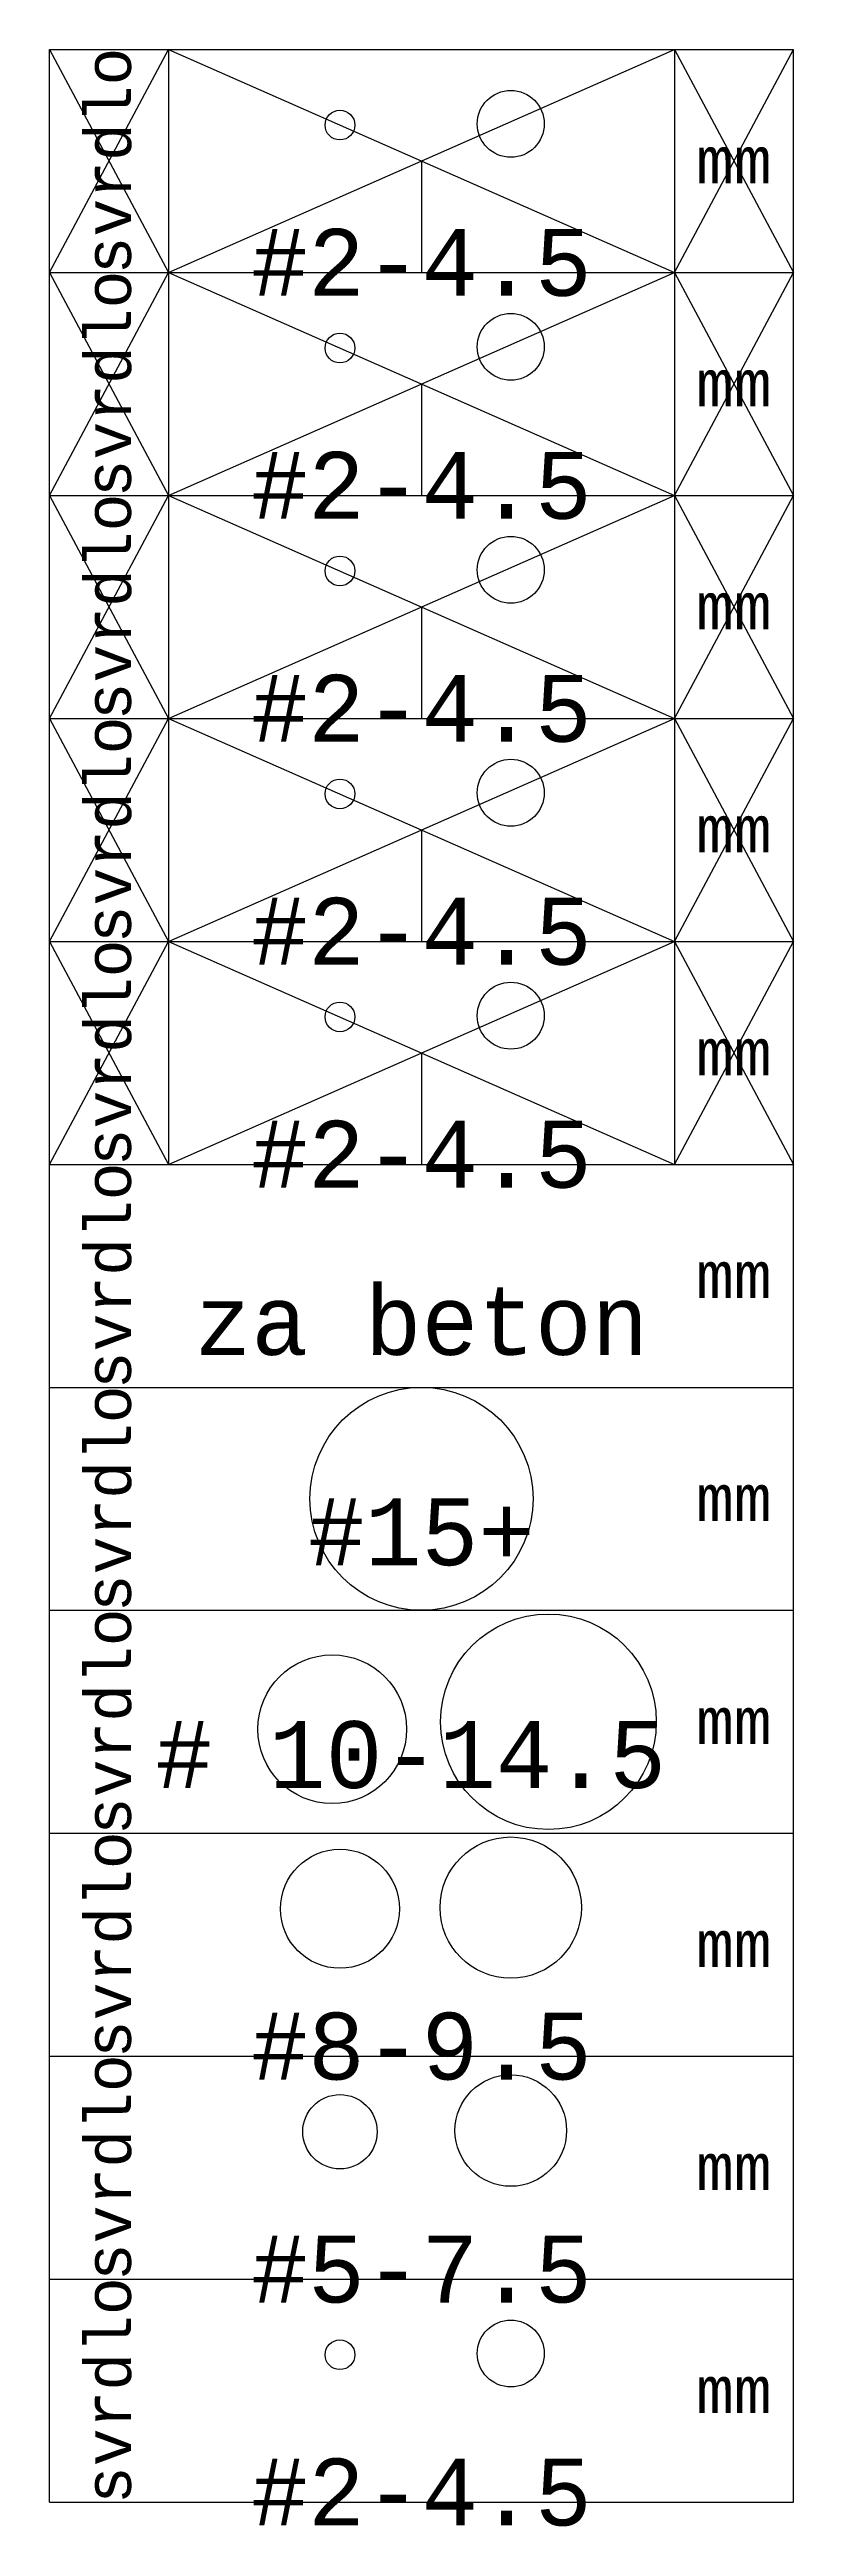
# Model space of a CAD drawing. Header units: millimetres. Extents: x 20 to 70, y 18 to 185.
import ezdxf

# ---------------------------------------------------------------- set-up
doc = ezdxf.new("R2010")
doc.units = ezdxf.units.MM
doc.layers.add('okvir', color=7, linetype='Continuous', lineweight=25, true_color=0x000000)
doc.styles.add('textstyle0', font='')
doc.styles.add('textstyle1', font='')
doc.styles.add('textstyle10', font='')
doc.styles.add('textstyle11', font='')
doc.styles.add('textstyle12', font='')
doc.styles.add('textstyle13', font='')
doc.styles.add('textstyle14', font='')
doc.styles.add('textstyle15', font='')
doc.styles.add('textstyle16', font='')
doc.styles.add('textstyle17', font='')
doc.styles.add('textstyle18', font='')
doc.styles.add('textstyle19', font='')
doc.styles.add('textstyle2', font='')
doc.styles.add('textstyle20', font='')
doc.styles.add('textstyle21', font='')
doc.styles.add('textstyle22', font='')
doc.styles.add('textstyle23', font='')
doc.styles.add('textstyle24', font='')
doc.styles.add('textstyle25', font='')
doc.styles.add('textstyle26', font='')
doc.styles.add('textstyle27', font='')
doc.styles.add('textstyle28', font='')
doc.styles.add('textstyle29', font='')
doc.styles.add('textstyle3', font='')
doc.styles.add('textstyle30', font='')
doc.styles.add('textstyle31', font='')
doc.styles.add('textstyle32', font='')
doc.styles.add('textstyle4', font='')
doc.styles.add('textstyle5', font='')
doc.styles.add('textstyle6', font='')
doc.styles.add('textstyle7', font='')
doc.styles.add('textstyle8', font='')
doc.styles.add('textstyle9', font='')
doc.styles.get('textstyle0').set_extended_font_data('Monospace')
doc.styles.get('textstyle1').set_extended_font_data('Monospace')
doc.styles.get('textstyle10').set_extended_font_data('Monospace')
doc.styles.get('textstyle11').set_extended_font_data('Monospace')
doc.styles.get('textstyle12').set_extended_font_data('Monospace')
doc.styles.get('textstyle13').set_extended_font_data('Monospace')
doc.styles.get('textstyle14').set_extended_font_data('Monospace')
doc.styles.get('textstyle15').set_extended_font_data('Monospace')
doc.styles.get('textstyle16').set_extended_font_data('Monospace')
doc.styles.get('textstyle17').set_extended_font_data('Monospace')
doc.styles.get('textstyle18').set_extended_font_data('Monospace')
doc.styles.get('textstyle19').set_extended_font_data('Monospace')
doc.styles.get('textstyle2').set_extended_font_data('Monospace')
doc.styles.get('textstyle20').set_extended_font_data('Monospace')
doc.styles.get('textstyle21').set_extended_font_data('Monospace')
doc.styles.get('textstyle22').set_extended_font_data('Monospace')
doc.styles.get('textstyle23').set_extended_font_data('Monospace')
doc.styles.get('textstyle24').set_extended_font_data('Monospace')
doc.styles.get('textstyle25').set_extended_font_data('Monospace')
doc.styles.get('textstyle26').set_extended_font_data('Monospace')
doc.styles.get('textstyle27').set_extended_font_data('Monospace')
doc.styles.get('textstyle28').set_extended_font_data('Monospace')
doc.styles.get('textstyle29').set_extended_font_data('Monospace')
doc.styles.get('textstyle3').set_extended_font_data('Monospace')
doc.styles.get('textstyle30').set_extended_font_data('Monospace')
doc.styles.get('textstyle31').set_extended_font_data('Monospace')
doc.styles.get('textstyle32').set_extended_font_data('Monospace')
doc.styles.get('textstyle4').set_extended_font_data('Monospace')
doc.styles.get('textstyle5').set_extended_font_data('Monospace')
doc.styles.get('textstyle6').set_extended_font_data('Monospace')
doc.styles.get('textstyle7').set_extended_font_data('Monospace')
doc.styles.get('textstyle8').set_extended_font_data('Monospace')
doc.styles.get('textstyle9').set_extended_font_data('Monospace')

msp = doc.modelspace()

# ---------------------------------------------------------------- linework, layer by layer
at = {"layer": 'okvir'}
for p, q in [((20, 170), (20, 185)), ((20, 185), (70, 185)), ((20, 185), (28, 185)), ((20, 170), (28, 185)), ((20, 185), (28, 170)), ((28, 185), (28, 170)), ((28, 170), (62, 185)), ((28, 185), (62, 170)), ((62, 185), (70, 185)), ((62, 185), (62, 170)), ((62, 170), (70, 185)), ((62, 185), (70, 170)), ((70, 170), (70, 185)), ((45, 177.5), (45, 170)), ((20, 155), (20, 170)), ((20, 170), (70, 170)), ((20, 170), (28, 170)), ((20, 155), (28, 170)), ((20, 170), (28, 155)), ((20, 170), (70, 170)), ((28, 170), (28, 155)), ((28, 155), (62, 170)), ((28, 170), (62, 155)), ((62, 170), (70, 170)), ((62, 170), (62, 155)), ((62, 155), (70, 170)), ((62, 170), (70, 155)), ((70, 155), (70, 170)), ((45, 162.5), (45, 155)), ((20, 140), (20, 155)), ((20, 155), (70, 155)), ((20, 155), (28, 155)), ((20, 140), (28, 155)), ((20, 155), (28, 140)), ((20, 155), (70, 155)), ((28, 155), (28, 140)), ((28, 140), (62, 155)), ((28, 155), (62, 140)), ((62, 155), (70, 155)), ((62, 155), (62, 140)), ((62, 140), (70, 155)), ((62, 155), (70, 140)), ((70, 140), (70, 155)), ((45, 147.5), (45, 140)), ((20, 125), (20, 140)), ((20, 140), (70, 140)), ((20, 140), (28, 140)), ((20, 125), (28, 140)), ((20, 140), (28, 125)), ((20, 140), (70, 140)), ((28, 140), (28, 125)), ((28, 125), (62, 140)), ((28, 140), (62, 125)), ((62, 140), (70, 140)), ((62, 140), (62, 125)), ((62, 125), (70, 140)), ((62, 140), (70, 125)), ((70, 125), (70, 140)), ((45, 132.5), (45, 125)), ((20, 110), (20, 125)), ((20, 125), (70, 125)), ((20, 125), (28, 125)), ((20, 110), (28, 125)), ((20, 125), (28, 110)), ((20, 125), (70, 125)), ((28, 125), (28, 110)), ((28, 110), (62, 125)), ((28, 125), (62, 110)), ((62, 125), (70, 125)), ((62, 125), (62, 110)), ((62, 110), (70, 125)), ((62, 125), (70, 110)), ((70, 110), (70, 125)), ((45, 117.5), (45, 110)), ((20, 95), (20, 110)), ((20, 110), (70, 110)), ((20, 110), (28, 110)), ((20, 110), (70, 110)), ((62, 110), (70, 110)), ((70, 95), (70, 110)), ((20, 80), (20, 95)), ((20, 95), (70, 95)), ((20, 95), (28, 95)), ((20, 95), (70, 95)), ((62, 95), (70, 95)), ((70, 80), (70, 95)), ((20, 65), (20, 80)), ((20, 80), (70, 80)), ((20, 80), (28, 80)), ((20, 80), (70, 80)), ((62, 80), (70, 80)), ((70, 65), (70, 80)), ((20, 50), (20, 65)), ((20, 65), (70, 65)), ((20, 65), (28, 65)), ((20, 65), (70, 65)), ((62, 65), (70, 65)), ((70, 50), (70, 65)), ((20, 35), (20, 50)), ((20, 50), (70, 50)), ((20, 50), (28, 50)), ((20, 50), (70, 50)), ((62, 50), (70, 50)), ((70, 35), (70, 50)), ((20, 20), (20, 35)), ((20, 35), (70, 35)), ((20, 35), (70, 35)), ((70, 20), (70, 35)), ((20, 20), (70, 20))]:
    msp.add_line(p, q, dxfattribs=at)
for centre, radius in [((51, 180), 2.25), ((39.52, 179.92), 1), ((51, 165), 2.25), ((39.52, 164.92), 1), ((51, 150), 2.25), ((39.52, 149.92), 1), ((51, 135), 2.25), ((39.52, 134.92), 1), ((51, 120), 2.25), ((39.52, 119.92), 1), ((45, 87.5), 7.5), ((53.53, 72.5), 7.25), ((39, 72), 5), ((39.52, 59.92), 4), ((51, 60), 4.75), ((51, 45), 3.75), ((39.52, 44.92), 2.5)]:
    msp.add_circle(centre, radius, dxfattribs=at)
at = {"layer": 'okvir', "color": 7, "true_color": 0x000000}
for centre, radius in [((51, 30), 2.25), ((39.52, 29.92), 1)]:
    msp.add_circle(centre, radius, dxfattribs=at)

# ---------------------------------------------------------------- texts
at = {"layer": 'okvir', "char_height": 1, "attachment_point": 5, "rotation": 90}
for insert, style in [((24, 177.5), 'textstyle31'), ((24, 162.5), 'textstyle28'), ((24, 147.5), 'textstyle25'), ((24, 132.5), 'textstyle22'), ((24, 117.5), 'textstyle19'), ((24, 102.5), 'textstyle16'), ((24, 87.5), 'textstyle13'), ((24, 72.5), 'textstyle10'), ((24, 57.5), 'textstyle7'), ((24, 42.5), 'textstyle4')]:
    msp.add_mtext('\\H3;svrdlo', dxfattribs=dict(at, insert=insert, style=style))
at = {"layer": 'okvir', "char_height": 1, "attachment_point": 5}
for s, insert, style in [('\\H3;mm', (66, 177.5), 'textstyle32'), ('\\H4.5;\\P#2-4.5', (45, 174.4), 'textstyle30'), ('\\H3;mm', (66, 162.5), 'textstyle29'), ('\\H4.5;\\P#2-4.5', (45, 159.4), 'textstyle27'), ('\\H3;mm', (66, 147.5), 'textstyle26'), ('\\H4.5;\\P#2-4.5', (45, 144.4), 'textstyle24'), ('\\H3;mm', (66, 132.5), 'textstyle23'), ('\\H4.5;\\P#2-4.5', (45, 129.4), 'textstyle21'), ('\\H3;mm', (66, 117.5), 'textstyle20'), ('\\H4.5;\\P#2-4.5', (45, 114.4), 'textstyle18'), ('\\H3;mm', (66, 102.5), 'textstyle17'), ('\\H4.5;za beton', (45, 99.4), 'textstyle15'), ('\\H3;mm', (66, 87.5), 'textstyle14'), ('\\H4.5;\\P#15+', (45, 89), 'textstyle12'), ('\\H3;mm', (66, 72.5), 'textstyle11'), ('\\H4.5;\\P# 10-14.5', (44.28, 74.01), 'textstyle9'), ('\\H3;mm', (66, 57.5), 'textstyle8'), ('\\H4.5;\\P#8-9.5', (45, 54.4), 'textstyle6'), ('\\H3;mm', (66, 42.5), 'textstyle5'), ('\\H4.5;\\P#5-7.5', (45, 39.4), 'textstyle3'), ('\\H4.5;\\P#2-4.5', (45, 24.4), 'textstyle0')]:
    msp.add_mtext(s, dxfattribs=dict(at, insert=insert, style=style))
at = {"layer": 'okvir', "color": 7, "true_color": 0x000000, "insert": (24, 27.5), "char_height": 1, "attachment_point": 5, "rotation": 90, "style": 'textstyle1'}
msp.add_mtext('\\H3;svrdlo', dxfattribs=at)
at = {"layer": 'okvir', "color": 7, "true_color": 0x000000, "insert": (66, 27.5), "char_height": 1, "attachment_point": 5, "style": 'textstyle2'}
msp.add_mtext('\\H3;mm', dxfattribs=at)

doc.saveas('drawing.dxf')
